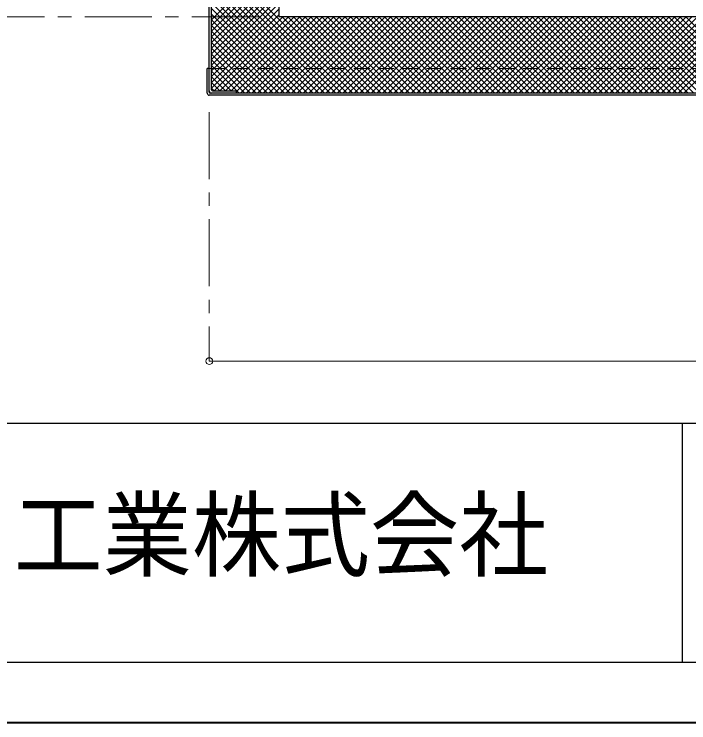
# Model space of a CAD drawing. Units: millimetres at full size, sheet at 1:10; details may follow other scales. Extents: x -2114 to 1936, y -1399 to 1411.
# Drawn here: x -1715 to -1211, y -1399 to -870 of the extents above; entities that cross this region are included whole.
import ezdxf
from ezdxf.enums import TextEntityAlignment as Align

# ---------------------------------------------------------------- set-up
doc = ezdxf.new("R2010")
doc.units = ezdxf.units.MM
doc.header["$LTSCALE"] = 10
doc.header["$PDMODE"] = 32
doc.header["$PDSIZE"] = 5
doc.linetypes.add('CHAIN1', pattern=[8, 5, -1, 1, -1])
doc.linetypes.add('DASHED1', pattern=[1.8, 1.2, -0.6])
doc.layers.add('0-0_ﾚｲﾔ1', color=4, linetype='Continuous', lineweight=9)
doc.styles.add('ＭＳ ゴシック', font='')
doc.styles.get('ＭＳ ゴシック').set_extended_font_data('MS Gothic')

msp = doc.modelspace()

# ---------------------------------------------------------------- linework, layer by layer
at = {"layer": '0-0_ﾚｲﾔ1', "color": 5, "lineweight": 25}
for p, q in [((-1568.92, -927.84), (-1568.92, -324.04)), ((-1567.32, -926.24), (-1567.32, -323.24)), ((-1516.92, -323.14), (-1516.92, -871.64)), ((-510.92, -871.64), (-1516.92, -871.64)), ((-1570.52, -928.64), (-1570.52, -910.24)), ((-1568.92, -910.24), (-1570.52, -910.24)), ((-458.92, -930.24), (-1568.92, -930.24)), ((-459.72, -928.64), (-1568.12, -928.64)), ((-1566.52, -927.04), (-1548.92, -927.04)), ((-1548.92, -927.04), (-1548.92, -928.64))]:
    msp.add_line(p, q, dxfattribs=at)
at = {"layer": '0-0_ﾚｲﾔ1'}
for p, q in [((-1567.32, -823.11), (-1461.79, -928.64)), ((-1567.32, -873.95), (-1516.92, -823.55)), ((-1567.32, -827.35), (-1466.04, -928.64)), ((-1567.32, -878.19), (-1516.92, -827.79)), ((-1567.32, -831.59), (-1470.28, -928.64)), ((-1567.32, -882.43), (-1516.92, -832.03)), ((-1567.32, -835.84), (-1474.52, -928.64)), ((-1567.32, -886.68), (-1516.92, -836.28)), ((-1567.32, -840.08), (-1478.76, -928.64)), ((-1567.32, -890.92), (-1516.92, -840.52)), ((-1567.32, -844.32), (-1483.01, -928.64)), ((-1567.32, -895.16), (-1516.92, -844.76)), ((-1567.32, -848.56), (-1487.25, -928.64)), ((-1567.32, -899.4), (-1516.92, -849)), ((-1567.32, -852.81), (-1491.49, -928.64)), ((-1567.32, -903.65), (-1516.92, -853.25)), ((-1567.32, -857.05), (-1495.73, -928.64)), ((-1567.32, -907.89), (-1516.92, -857.49)), ((-1567.32, -861.29), (-1499.98, -928.64)), ((-1567.32, -912.13), (-1516.92, -861.73)), ((-1567.32, -865.53), (-1504.22, -928.64)), ((-1567.32, -916.37), (-1516.92, -865.97)), ((-1567.32, -869.78), (-1508.46, -928.64)), ((-1567.32, -920.62), (-1516.92, -870.22)), ((-1567.32, -924.86), (-1514.1, -871.64)), ((-1565.26, -927.04), (-1509.86, -871.64)), ((-1561.01, -927.04), (-1505.61, -871.64)), ((-1556.77, -927.04), (-1501.37, -871.64)), ((-1552.53, -927.04), (-1497.13, -871.64)), ((-1548.92, -927.67), (-1492.89, -871.64)), ((-1545.64, -928.64), (-1488.64, -871.64)), ((-1541.4, -928.64), (-1484.4, -871.64)), ((-1537.16, -928.64), (-1480.16, -871.64)), ((-1532.91, -928.64), (-1475.91, -871.64)), ((-1528.67, -928.64), (-1471.67, -871.64)), ((-1524.43, -928.64), (-1467.43, -871.64)), ((-1520.19, -928.64), (-1463.19, -871.64)), ((-1515.94, -928.64), (-1458.94, -871.64)), ((-1514.55, -871.64), (-1457.55, -928.64)), ((-1511.7, -928.64), (-1454.7, -871.64)), ((-1510.31, -871.64), (-1453.31, -928.64)), ((-1507.46, -928.64), (-1450.46, -871.64)), ((-1506.07, -871.64), (-1449.07, -928.64)), ((-1503.22, -928.64), (-1446.22, -871.64)), ((-1501.82, -871.64), (-1444.82, -928.64)), ((-1498.97, -928.64), (-1441.97, -871.64)), ((-1497.58, -871.64), (-1440.58, -928.64)), ((-1494.73, -928.64), (-1437.73, -871.64)), ((-1493.34, -871.64), (-1436.34, -928.64)), ((-1490.49, -928.64), (-1433.49, -871.64)), ((-1489.1, -871.64), (-1432.1, -928.64)), ((-1486.25, -928.64), (-1429.25, -871.64)), ((-1484.85, -871.64), (-1427.85, -928.64)), ((-1482, -928.64), (-1425, -871.64)), ((-1480.61, -871.64), (-1423.61, -928.64)), ((-1477.76, -928.64), (-1420.76, -871.64)), ((-1476.37, -871.64), (-1419.37, -928.64)), ((-1473.52, -928.64), (-1416.52, -871.64)), ((-1472.12, -871.64), (-1415.12, -928.64)), ((-1469.28, -928.64), (-1412.28, -871.64)), ((-1467.88, -871.64), (-1410.88, -928.64)), ((-1465.03, -928.64), (-1408.03, -871.64)), ((-1463.64, -871.64), (-1406.64, -928.64)), ((-1460.79, -928.64), (-1403.79, -871.64)), ((-1459.4, -871.64), (-1402.4, -928.64)), ((-1456.55, -928.64), (-1399.55, -871.64)), ((-1455.15, -871.64), (-1398.15, -928.64)), ((-1452.3, -928.64), (-1395.3, -871.64)), ((-1450.91, -871.64), (-1393.91, -928.64)), ((-1448.06, -928.64), (-1391.06, -871.64)), ((-1446.67, -871.64), (-1389.67, -928.64)), ((-1443.82, -928.64), (-1386.82, -871.64)), ((-1442.43, -871.64), (-1385.43, -928.64)), ((-1439.58, -928.64), (-1382.58, -871.64)), ((-1438.18, -871.64), (-1381.18, -928.64)), ((-1435.33, -928.64), (-1378.33, -871.64)), ((-1433.94, -871.64), (-1376.94, -928.64)), ((-1431.09, -928.64), (-1374.09, -871.64)), ((-1429.7, -871.64), (-1372.7, -928.64)), ((-1426.85, -928.64), (-1369.85, -871.64)), ((-1425.46, -871.64), (-1368.46, -928.64)), ((-1422.61, -928.64), (-1365.61, -871.64)), ((-1421.21, -871.64), (-1364.21, -928.64)), ((-1418.36, -928.64), (-1361.36, -871.64)), ((-1416.97, -871.64), (-1359.97, -928.64)), ((-1414.12, -928.64), (-1357.12, -871.64)), ((-1412.73, -871.64), (-1355.73, -928.64)), ((-1409.88, -928.64), (-1352.88, -871.64)), ((-1408.49, -871.64), (-1351.49, -928.64)), ((-1405.64, -928.64), (-1348.64, -871.64)), ((-1404.24, -871.64), (-1347.24, -928.64)), ((-1401.39, -928.64), (-1344.39, -871.64)), ((-1400, -871.64), (-1343, -928.64)), ((-1397.15, -928.64), (-1340.15, -871.64)), ((-1395.76, -871.64), (-1338.76, -928.64)), ((-1392.91, -928.64), (-1335.91, -871.64)), ((-1391.51, -871.64), (-1334.51, -928.64)), ((-1388.66, -928.64), (-1331.66, -871.64)), ((-1387.27, -871.64), (-1330.27, -928.64)), ((-1384.42, -928.64), (-1327.42, -871.64)), ((-1383.03, -871.64), (-1326.03, -928.64)), ((-1380.18, -928.64), (-1323.18, -871.64)), ((-1378.79, -871.64), (-1321.79, -928.64)), ((-1375.94, -928.64), (-1318.94, -871.64)), ((-1374.54, -871.64), (-1317.54, -928.64)), ((-1371.69, -928.64), (-1314.69, -871.64)), ((-1370.3, -871.64), (-1313.3, -928.64)), ((-1367.45, -928.64), (-1310.45, -871.64)), ((-1366.06, -871.64), (-1309.06, -928.64)), ((-1363.21, -928.64), (-1306.21, -871.64)), ((-1361.82, -871.64), (-1304.82, -928.64)), ((-1358.97, -928.64), (-1301.97, -871.64)), ((-1357.57, -871.64), (-1300.57, -928.64)), ((-1354.72, -928.64), (-1297.72, -871.64)), ((-1353.33, -871.64), (-1296.33, -928.64)), ((-1350.48, -928.64), (-1293.48, -871.64)), ((-1349.09, -871.64), (-1292.09, -928.64)), ((-1346.24, -928.64), (-1289.24, -871.64)), ((-1344.85, -871.64), (-1287.85, -928.64)), ((-1342, -928.64), (-1285, -871.64)), ((-1340.6, -871.64), (-1283.6, -928.64)), ((-1337.75, -928.64), (-1280.75, -871.64)), ((-1336.36, -871.64), (-1279.36, -928.64)), ((-1333.51, -928.64), (-1276.51, -871.64)), ((-1332.12, -871.64), (-1275.12, -928.64)), ((-1329.27, -928.64), (-1272.27, -871.64)), ((-1327.87, -871.64), (-1270.87, -928.64)), ((-1325.03, -928.64), (-1268.03, -871.64)), ((-1323.63, -871.64), (-1266.63, -928.64)), ((-1320.78, -928.64), (-1263.78, -871.64)), ((-1319.39, -871.64), (-1262.39, -928.64)), ((-1316.54, -928.64), (-1259.54, -871.64)), ((-1315.15, -871.64), (-1258.15, -928.64)), ((-1312.3, -928.64), (-1255.3, -871.64)), ((-1310.9, -871.64), (-1253.9, -928.64)), ((-1308.05, -928.64), (-1251.05, -871.64)), ((-1306.66, -871.64), (-1249.66, -928.64)), ((-1303.81, -928.64), (-1246.81, -871.64)), ((-1302.42, -871.64), (-1245.42, -928.64)), ((-1299.57, -928.64), (-1242.57, -871.64)), ((-1298.18, -871.64), (-1241.18, -928.64)), ((-1295.33, -928.64), (-1238.33, -871.64)), ((-1293.93, -871.64), (-1236.93, -928.64)), ((-1291.08, -928.64), (-1234.08, -871.64)), ((-1289.69, -871.64), (-1232.69, -928.64)), ((-1286.84, -928.64), (-1229.84, -871.64)), ((-1285.45, -871.64), (-1228.45, -928.64)), ((-1282.6, -928.64), (-1225.6, -871.64)), ((-1281.21, -871.64), (-1224.21, -928.64)), ((-1278.36, -928.64), (-1221.36, -871.64)), ((-1276.96, -871.64), (-1219.96, -928.64)), ((-1274.11, -928.64), (-1217.11, -871.64)), ((-1272.72, -871.64), (-1215.72, -928.64)), ((-1269.87, -928.64), (-1212.87, -871.64)), ((-1268.48, -871.64), (-1211.48, -928.64)), ((-1265.63, -928.64), (-1208.63, -871.64)), ((-1264.24, -871.64), (-1207.24, -928.64)), ((-1261.39, -928.64), (-1204.39, -871.64)), ((-1259.99, -871.64), (-1202.99, -928.64)), ((-1257.14, -928.64), (-1200.14, -871.64)), ((-1255.75, -871.64), (-1198.75, -928.64)), ((-1252.9, -928.64), (-1195.9, -871.64)), ((-1251.51, -871.64), (-1194.51, -928.64)), ((-1248.66, -928.64), (-1191.66, -871.64)), ((-1247.26, -871.64), (-1190.26, -928.64)), ((-1244.42, -928.64), (-1187.42, -871.64)), ((-1243.02, -871.64), (-1186.02, -928.64)), ((-1240.17, -928.64), (-1183.17, -871.64)), ((-1238.78, -871.64), (-1181.78, -928.64)), ((-1235.93, -928.64), (-1178.93, -871.64)), ((-1234.54, -871.64), (-1177.54, -928.64)), ((-1231.69, -928.64), (-1174.69, -871.64)), ((-1230.29, -871.64), (-1173.29, -928.64)), ((-1227.44, -928.64), (-1170.44, -871.64)), ((-1226.05, -871.64), (-1169.05, -928.64)), ((-1223.2, -928.64), (-1166.2, -871.64)), ((-1221.81, -871.64), (-1164.81, -928.64)), ((-1218.96, -928.64), (-1161.96, -871.64)), ((-1217.57, -871.64), (-1160.57, -928.64)), ((-1214.72, -928.64), (-1157.72, -871.64)), ((-1213.32, -871.64), (-1156.32, -928.64)), ((-1567.32, -874.02), (-1512.71, -928.64)), ((-1567.32, -878.26), (-1516.95, -928.64)), ((-1567.32, -882.51), (-1521.19, -928.64)), ((-1567.32, -886.75), (-1525.43, -928.64)), ((-1567.32, -890.99), (-1529.68, -928.64)), ((-1567.32, -895.23), (-1533.92, -928.64)), ((-1567.32, -899.48), (-1538.16, -928.64)), ((-1567.32, -903.72), (-1542.4, -928.64)), ((-1567.32, -907.96), (-1546.65, -928.64)), ((-1567.32, -912.2), (-1552.49, -927.04)), ((-1567.32, -916.45), (-1556.73, -927.04)), ((-1567.32, -920.69), (-1560.97, -927.04)), ((-1567.32, -924.93), (-1565.22, -927.04)), ((-458.92, -1128.64), (-1568.92, -1128.64))]:
    msp.add_line(p, q, dxfattribs=at)
at = {"layer": '0-0_ﾚｲﾔ1', "linetype": 'CHAIN1'}
for p, q in [((-1531.92, -871.64), (-1923.92, -871.64)), ((-1568.92, -942.84), (-1568.92, -1128.64))]:
    msp.add_line(p, q, dxfattribs=at)
at = {"layer": '0-0_ﾚｲﾔ1', "linetype": 'DASHED1'}
msp.add_line((-458.92, -910.24), (-1568.92, -910.24), dxfattribs=at)
at = {"layer": '0-0_ﾚｲﾔ1', "color": 6, "lineweight": 25}
for p, q in [((-2068.92, -1175.06), (1891.08, -1175.06)), ((-1216.06, -1175.06), (-1216.06, -1353.64)), ((1891.08, -1353.64), (-2068.92, -1353.64))]:
    msp.add_line(p, q, dxfattribs=at)
at = {"layer": '0-0_ﾚｲﾔ1', "color": 1, "lineweight": 40}
msp.add_line((1936.08, -1398.64), (-2113.92, -1398.64), dxfattribs=at)
at = {"layer": '0-0_ﾚｲﾔ1', "color": 5, "lineweight": 25}
for centre, radius in [((-1568.92, -928.64), 1.6), ((-1567.32, -927.04), 1.6), ((-1568.12, -927.84), 0.8), ((-1566.52, -926.24), 0.8)]:
    msp.add_arc(centre, radius, 180, 270, dxfattribs=at)
at = {"layer": '0-0_ﾚｲﾔ1', "color": 1}
msp.add_point((-1568.92, -1128.64), dxfattribs=at)

# ---------------------------------------------------------------- texts
at = {"layer": '0-0_ﾚｲﾔ1', "color": 7, "style": 'ＭＳ ゴシック', "width": 0.95}
msp.add_text('工業株式会社', height=51.32, dxfattribs=at).set_placement((-1714.99, -1299.35), align=Align.BOTTOM_LEFT)

doc.saveas('drawing.dxf')
